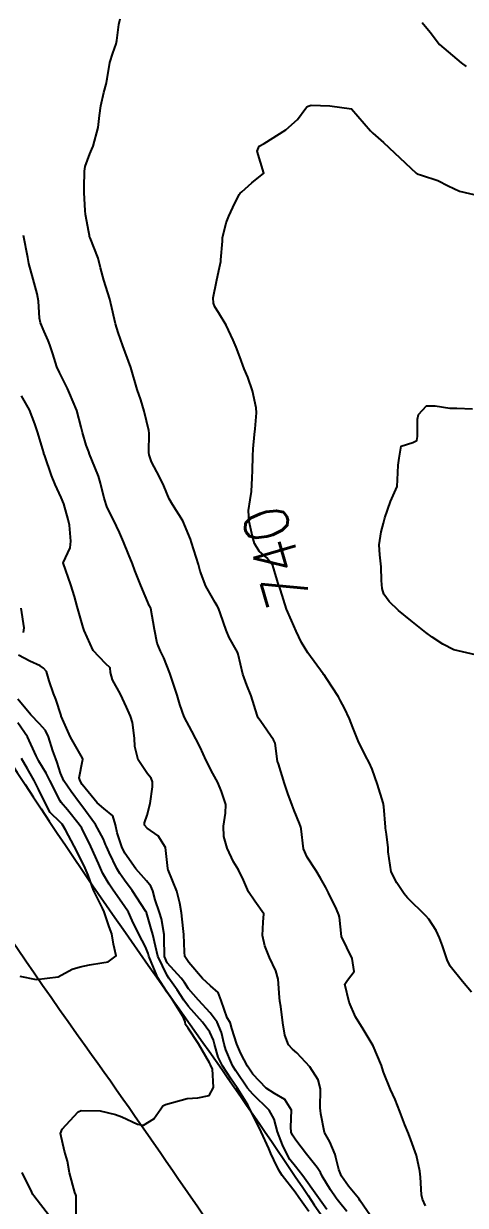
# Model space of a CAD drawing. Header units: metres. Extents: x 298520 to 308411, y 7433745 to 7450750.
# Drawn here: x 301970.9 to 302011.5, y 7442008.5 to 7442117 of the extents above; entities that cross this region are included whole.
import ezdxf
from ezdxf.enums import TextEntityAlignment as Align

# ---------------------------------------------------------------- set-up
doc = ezdxf.new("R2010")
doc.units = ezdxf.units.M
doc.header["$LTSCALE"] = 10
for name, color, linetype in [('Cotas', 45, 'Continuous'), ('Curvas de Nivel 1m', 11, 'Continuous'), ('Curvas de Nivel 5m', 15, 'Continuous'), ('Vias Primárias', 230, 'Continuous')]:
    doc.layers.add(name, color=color, linetype=linetype)
doc.styles.add('Style-STANDARD', font='STANDARD.shx')

msp = doc.modelspace()

# ---------------------------------------------------------------- linework, layer by layer
at = {"layer": 'Curvas de Nivel 1m', "flags": 128}
for points, elevation in [([(302007.81, 7442008.46), (302007.52, 7442009.08), (302007.43, 7442009.47), (302007.33, 7442011.09), (302007.28, 7442011.65), (302006.98, 7442013.09), (302006.47, 7442014.5), (302006.23, 7442015.1), (302005.89, 7442015.89), (302005.46, 7442017.11), (302005.03, 7442018.22), (302004.58, 7442019.12), (302003.96, 7442020.74), (302003.83, 7442021.13), (302003.77, 7442021.33), (302003.01, 7442023.14), (302002, 7442024.82), (302001.78, 7442025.15), (302001.37, 7442025.8), (302000.78, 7442027.16), (302000.39, 7442028.82), (302000.63, 7442029.16), (302001.26, 7442029.97), (302001.08, 7442031.16), (302000.1, 7442033.17), (301999.9, 7442034.95), (301999.85, 7442035.17), (301999.62, 7442035.68), (301998.9, 7442037.19), (301998.64, 7442037.68), (301998.17, 7442038.53), (301997.76, 7442039.2), (301996.94, 7442040.46), (301996.59, 7442041.22), (301996.38, 7442043.06), (301996.35, 7442043.22), (301996.31, 7442043.31), (301996.23, 7442043.56), (301995.75, 7442044.74), (301995.57, 7442045.23), (301995.17, 7442046.32), (301994.85, 7442047.23), (301994.29, 7442049.02), (301994.24, 7442049.18), (301994.22, 7442049.24), (301993.98, 7442050.92), (301993.85, 7442051.25), (301992.68, 7442052.93), (301992.43, 7442053.27), (301992.4, 7442053.32), (301992.35, 7442053.51), (301991.78, 7442055.28), (301991.39, 7442056.27), (301991.02, 7442057.28), (301990.59, 7442059.11), (301990.53, 7442059.29), (301990.41, 7442059.49), (301989.76, 7442060.63), (301989.5, 7442061.3), (301988.98, 7442062.79), (301988.78, 7442063.32), (301988.68, 7442063.53), (301988.47, 7442063.85), (301987.63, 7442065.33), (301987.11, 7442066.73), (301986.94, 7442067.34), (301986.53, 7442068.69), (301986.32, 7442069.34), (301986.22, 7442069.66), (301985.52, 7442071.35), (301984.57, 7442072.83), (301984.25, 7442073.37), (301983.77, 7442074.55), (301983.36, 7442075.38), (301982.62, 7442076.77), (301982.42, 7442077.39), (301982.39, 7442077.63), (301982.42, 7442079.39), (301982.4, 7442079.65), (301981.97, 7442081.4), (301981.64, 7442082.45), (301981.32, 7442083.4), (301980.72, 7442085.41), (301980.01, 7442087.42), (301979.57, 7442088.62), (301979.33, 7442089.42), (301978.91, 7442091.31), (301978.88, 7442091.43), (301978.8, 7442091.68), (301978.25, 7442093.44), (301977.95, 7442094.56), (301977.72, 7442095.45), (301977, 7442097.33), (301976.95, 7442097.46), (301976.94, 7442097.53), (301976.88, 7442097.83), (301976.57, 7442099.46), (301976.53, 7442099.83), (301976.46, 7442101.46), (301976.46, 7442101.93), (301976.49, 7442103.46), (301976.55, 7442103.86), (301976.96, 7442105.04), (301977.14, 7442105.46), (301977.26, 7442105.75), (301977.73, 7442107.45), (301977.87, 7442108.57), (301977.97, 7442109.45), (301978.25, 7442110.67), (301978.46, 7442111.44), (301978.55, 7442111.93), (301978.82, 7442113.43), (301979.07, 7442114.27), (301979.39, 7442115.12), (301979.45, 7442115.43), (301979.62, 7442116.9), (301979.77, 7442117.42)], 739), ([(302007.5, 7442117.09), (302008.22, 7442116.21), (302009.08, 7442115.07), (302011.07, 7442113.4), (302011.53, 7442113.05)], 739), ([(302003.04, 7442007.14), (302001.81, 7442008.92), (302001.72, 7442009.06), (302001.64, 7442009.15), (302000.73, 7442010.26), (302000.08, 7442011.17), (301999.85, 7442011.8), (301999.56, 7442012.88), (301999.49, 7442013.18), (301999.03, 7442014.34), (301998.52, 7442015.19), (301998.19, 7442016.91), (301998.15, 7442017.2), (301998.13, 7442017.41), (301998.15, 7442019.2), (301997.95, 7442020.01), (301997.19, 7442021.21), (301995.98, 7442022.51), (301995.59, 7442022.83), (301995.23, 7442023.23), (301994.87, 7442024.11), (301994.69, 7442025.24), (301994.51, 7442026.76), (301994.42, 7442027.24), (301994.38, 7442027.59), (301994.28, 7442029.25), (301994.06, 7442030.03), (301993.46, 7442031.26), (301993.04, 7442032.32), (301992.82, 7442033.26), (301992.88, 7442034.49), (301992.94, 7442035.26), (301992.14, 7442036.42), (301991.53, 7442037.28), (301991.09, 7442038.35), (301990.62, 7442039.29), (301990.18, 7442040.05), (301989.58, 7442041.3), (301989.28, 7442042.37), (301989.25, 7442043.3), (301989.43, 7442044.5), (301989.45, 7442045.3), (301989.07, 7442046.5), (301988.72, 7442047.31), (301988.57, 7442047.61), (301988.28, 7442048.14), (301987.65, 7442049.33), (301987.09, 7442050.56), (301986.71, 7442051.34), (301986.33, 7442052.03), (301985.63, 7442053.35), (301985.23, 7442054.48), (301984.99, 7442055.35), (301984.39, 7442057.18), (301984.33, 7442057.36), (301983.78, 7442058.75), (301983.45, 7442059.37), (301983.16, 7442060.12), (301982.92, 7442061.38), (301982.56, 7442063.29), (301982.52, 7442063.39), (301982.51, 7442063.43), (301982.46, 7442063.52), (301981.66, 7442065.4), (301981.11, 7442066.79), (301980.88, 7442067.41), (301980.52, 7442068.27), (301980.06, 7442069.41), (301979.7, 7442070.26), (301979.15, 7442071.42), (301978.57, 7442072.56), (301978.27, 7442073.43), (301977.96, 7442074.8), (301977.76, 7442075.44), (301977.14, 7442076.94), (301976.95, 7442077.46), (301976.87, 7442077.69), (301976.64, 7442078.3), (301976.28, 7442079.46), (301976.17, 7442079.95), (301975.78, 7442081.47), (301975.11, 7442083.06), (301974.91, 7442083.48), (301974.71, 7442083.92), (301974.18, 7442084.95), (301973.94, 7442085.49), (301973.56, 7442086.68), (301973.3, 7442087.5), (301973.15, 7442087.9), (301972.77, 7442088.73), (301972.44, 7442089.51), (301972.34, 7442089.95), (301972.26, 7442091.52), (301972.14, 7442092.17), (301971.76, 7442093.52), (301971.38, 7442094.98), (301971.28, 7442095.53), (301970.87, 7442097.53)], 738), ([(302000.58, 7442007.94), (301999.81, 7442008.88), (301999.68, 7442009.04), (301999.59, 7442009.17), (301999.09, 7442009.92), (301998.31, 7442011.19), (301998.15, 7442011.5), (301997.85, 7442011.96), (301996.87, 7442013.21), (301995.88, 7442014.47), (301995.59, 7442014.93), (301995.47, 7442015.23), (301995.43, 7442015.69), (301995.48, 7442017.23), (301994.89, 7442018.21), (301993.93, 7442018.78), (301993.18, 7442019.26), (301991.95, 7442020.55), (301991.45, 7442021.28), (301990.83, 7442022.43), (301990.48, 7442023.29), (301990, 7442024.75), (301989.9, 7442025.19), (301989.87, 7442025.29), (301989.58, 7442025.72), (301989.02, 7442027.31), (301988.76, 7442028.03), (301988.05, 7442028.64), (301987.32, 7442029.33), (301986.07, 7442030.79), (301985.7, 7442031.34), (301985.65, 7442031.78), (301985.6, 7442033.35), (301985.53, 7442033.92), (301985.39, 7442035.35), (301985.25, 7442036.24), (301984.95, 7442037.35), (301984.17, 7442039.3), (301984.15, 7442039.34), (301984.14, 7442039.36), (301984.12, 7442039.41), (301983.93, 7442041.36), (301983.26, 7442042.42), (301982.22, 7442043.13), (301981.99, 7442043.39), (301981.99, 7442043.63), (301982.23, 7442044.33), (301982.52, 7442045.39), (301982.72, 7442046.93), (301982.72, 7442047.38), (301982.61, 7442047.72), (301982.28, 7442048.13), (301981.42, 7442049.4), (301981.09, 7442050.62), (301981.08, 7442051.4), (301980.9, 7442052.84), (301980.71, 7442053.41), (301980.35, 7442054.24), (301979.98, 7442055.04), (301979.79, 7442055.42), (301979.05, 7442056.76), (301978.86, 7442057.43), (301978.83, 7442057.86), (301978.4, 7442058.24), (301977.28, 7442059.45), (301976.44, 7442061.26), (301976.38, 7442061.46), (301976.36, 7442061.55), (301975.79, 7442063.47), (301975.56, 7442064.39), (301975.22, 7442065.47), (301974.51, 7442067.48), (301975.15, 7442068.85), (301975.22, 7442069.47), (301975.09, 7442070.93), (301974.98, 7442071.48), (301974.57, 7442072.9), (301974.35, 7442073.48), (301973.78, 7442074.68), (301973.46, 7442075.5), (301972.83, 7442077.31), (301972.75, 7442077.51), (301972.73, 7442077.6), (301972.64, 7442077.9), (301972.15, 7442079.52), (301971.93, 7442080.24), (301971.43, 7442081.52), (301970.69, 7442082.83)], 737), ([(302012.41, 7442059.03), (302010.42, 7442059.49), (302009.38, 7442060.02), (302008.43, 7442060.65), (302007.84, 7442061.09), (302006.45, 7442062.19), (302005.33, 7442063.11), (302004.47, 7442063.93), (302003.97, 7442064.62), (302003.81, 7442065.13), (302003.77, 7442065.86), (302003.73, 7442067.13), (302003.62, 7442068.23), (302003.55, 7442069.13), (302003.73, 7442070.32), (302003.94, 7442071.13), (302004.07, 7442071.61), (302004.58, 7442073.12), (302005.21, 7442074.5), (302005.22, 7442075.11), (302005.29, 7442076.44), (302005.38, 7442077.11), (302005.56, 7442078.2), (302006.65, 7442078.53), (302007.02, 7442078.73), (302007.07, 7442079.1), (302007.08, 7442080.68), (302007.17, 7442081.09), (302007.88, 7442081.9), (302008.69, 7442081.9), (302010.05, 7442081.69), (302010.68, 7442081.69), (302012.11, 7442081.61)], 741), ([(301970.88, 7442061.08), (301970.94, 7442061.53), (301970.67, 7442063.32)], 736), ([(301998.73, 7442008.11), (301997.96, 7442009.2), (301997.82, 7442009.41), (301996.53, 7442011.21), (301995.85, 7442012.06), (301995.35, 7442012.72), (301995.08, 7442013.23), (301994.68, 7442014.05), (301994.2, 7442015.25), (301993.9, 7442016.41), (301993.44, 7442017.25), (301991.93, 7442018.71), (301991.46, 7442019.27), (301990.39, 7442020.85), (301990.11, 7442021.29), (301989.97, 7442021.56), (301989.45, 7442022.77), (301989.3, 7442023.3), (301989.07, 7442024.38), (301988.66, 7442025.31), (301988.02, 7442026.18), (301986.94, 7442027.33), (301986.04, 7442028.39), (301985.66, 7442028.96), (301985.35, 7442029.35), (301984.07, 7442030.76), (301983.83, 7442031.36), (301983.81, 7442033.08), (301983.8, 7442033.36), (301983.54, 7442034.79), (301983.38, 7442035.37), (301982.96, 7442036.56), (301982.75, 7442037.38), (301982.58, 7442037.81), (301982.16, 7442038.29), (301981.2, 7442039.4), (301980.19, 7442040.82), (301979.91, 7442041.41), (301979.49, 7442042.7), (301979.34, 7442043.42), (301979.07, 7442044.27), (301978.24, 7442044.93), (301977.65, 7442045.45), (301976.27, 7442047.15), (301976.07, 7442047.46), (301975.98, 7442047.76), (301976.29, 7442049.3), (301976.33, 7442049.42), (301976.34, 7442049.46), (301976.29, 7442049.54), (301975.18, 7442051.47), (301974.34, 7442053.41), (301974.32, 7442053.46), (301974.32, 7442053.48), (301973.83, 7442054.96), (301973.62, 7442055.49), (301973.23, 7442056.65), (301973, 7442057.5), (301972.72, 7442057.83), (301972.4, 7442058.03), (301971.47, 7442058.45), (301970.41, 7442059.02)], 736), ([(301975.72, 7442007.46), (301975.71, 7442009.36), (301975.69, 7442009.46), (301975.59, 7442009.69), (301975.1, 7442011.47), (301974.93, 7442012.55), (301974.64, 7442013.48), (301974.27, 7442015.1), (301974.42, 7442015.48), (301975.91, 7442017.08), (301976.17, 7442017.2), (301977.91, 7442017.19), (301979.34, 7442016.85), (301979.91, 7442016.62), (301981.34, 7442015.95), (301981.9, 7442015.86), (301982.85, 7442016.44), (301983.48, 7442017.37), (301983.66, 7442017.63), (301983.92, 7442017.75), (301984.48, 7442017.92), (301985.92, 7442018.32), (301986.89, 7442018.36), (301987.93, 7442018.57), (301988.34, 7442019.31), (301988.25, 7442021.02), (301988.08, 7442021.32), (301988.04, 7442021.4), (301987.97, 7442021.59), (301986.94, 7442023.33), (301986, 7442024.78), (301985.75, 7442025.1), (301985.73, 7442025.34), (301985.54, 7442025.82), (301984.55, 7442027.36), (301984.34, 7442027.67), (301984.04, 7442028.1), (301983.23, 7442029.38), (301982.59, 7442030.87), (301982.4, 7442031.39), (301982.32, 7442031.62), (301982.09, 7442032.24), (301981.48, 7442033.4), (301980.87, 7442034.64), (301980.51, 7442035.41), (301980.13, 7442036.01), (301979.12, 7442037.43), (301978.73, 7442038), (301978.17, 7442038.98), (301977.94, 7442039.44), (301977.75, 7442039.87), (301977.05, 7442041.45), (301976.22, 7442043.12), (301976, 7442043.46), (301974.91, 7442044.8), (301974.35, 7442045.48), (301974.25, 7442045.63), (301973.28, 7442047.49), (301972.95, 7442048.17), (301972.29, 7442049.28), (301972.16, 7442049.51), (301972.04, 7442049.77), (301971.25, 7442051.52), (301970.34, 7442052.81)], 734), ([(301970.53, 7442029.53), (301972.05, 7442029.22), (301974.05, 7442029.48), (301975.36, 7442030.17), (301976.07, 7442030.39), (301976.93, 7442030.59), (301978.07, 7442030.76), (301978.64, 7442030.86), (301979.4, 7442031.42), (301979.14, 7442032.47), (301978.98, 7442033.43), (301978.75, 7442034.07), (301978.28, 7442035.44), (301978.13, 7442035.79), (301977.3, 7442037.45), (301976.8, 7442038.82), (301976.55, 7442039.46), (301976.18, 7442040.21), (301975.53, 7442041.47), (301974.73, 7442042.96), (301974.42, 7442043.48), (301974.23, 7442043.69), (301973.33, 7442044.58), (301972.82, 7442045.5), (301972.26, 7442046.72), (301971.84, 7442047.51), (301971.23, 7442048.57), (301970.7, 7442049.53)], 733), ([(301973.27, 7442007.5), (301971.81, 7442009.37), (301971.72, 7442009.51), (301971.63, 7442009.7), (301970.76, 7442011.52)], 733)]:
    msp.add_lwpolyline(points, dxfattribs=dict(at, elevation=elevation))
at = {"layer": 'Curvas de Nivel 5m', "flags": 128}
for points, elevation in [([(302012.04, 7442028.07), (302011.19, 7442029.04), (302010.07, 7442030.46), (302009.79, 7442031.05), (302009.35, 7442032.32), (302009.08, 7442033.07), (302008.78, 7442033.74), (302008.12, 7442034.77), (302007.84, 7442035.08), (302006.15, 7442036.73), (302005.84, 7442037.1), (302005.17, 7442038.12), (302004.66, 7442039.12), (302004.38, 7442040.94), (302004.38, 7442041.13), (302004.38, 7442041.31), (302004.22, 7442042.58), (302004.14, 7442043.13), (302004.13, 7442043.22), (302003.98, 7442045.13), (302003.92, 7442045.46), (302003.39, 7442047.14), (302002.89, 7442048.54), (302002.63, 7442049.15), (302002.3, 7442049.76), (302001.63, 7442051.16), (302001.14, 7442052.36), (302000.82, 7442053.17), (302000.35, 7442054.15), (302000.01, 7442054.83), (301999.81, 7442055.18), (301998.71, 7442056.88), (301998.49, 7442057.2), (301998.44, 7442057.25), (301998.39, 7442057.31), (301996.98, 7442059.21), (301996.42, 7442060.17), (301995.93, 7442061.22), (301995.48, 7442062.19), (301995.04, 7442063.23), (301994.48, 7442065.02), (301994.43, 7442065.19), (301994.4, 7442065.24), (301994.34, 7442065.39), (301993.78, 7442067.25), (301993.22, 7442067.96), (301992.53, 7442068.57), (301992.11, 7442069.27), (301991.91, 7442069.9), (301991.62, 7442071.28), (301991.55, 7442072.3), (301991.7, 7442073.28), (301991.81, 7442074.05), (301991.89, 7442075.28), (301991.92, 7442075.97), (301991.95, 7442077.28), (301991.98, 7442077.94), (301992.09, 7442079.28), (301992.15, 7442079.78), (301992.27, 7442081.27), (301992.25, 7442081.71), (301991.92, 7442083.28), (301991.47, 7442084.53), (301991.14, 7442085.29), (301990.74, 7442086.41), (301990.4, 7442087.29), (301990.12, 7442087.94), (301989.48, 7442089.3), (301988.78, 7442090.47), (301988.46, 7442090.99), (301988.32, 7442091.32), (301988.29, 7442091.83), (301988.61, 7442093.31), (301988.83, 7442094.33), (301988.99, 7442095.16), (301989.01, 7442095.31), (301989.15, 7442097.02), (301989.17, 7442097.31), (301989.49, 7442098.7), (301989.73, 7442099.3), (301990.09, 7442100.11), (301990.7, 7442101.29), (301990.79, 7442101.42), (301990.92, 7442101.55), (301991.85, 7442102.36), (301992.94, 7442103.27), (301992.34, 7442105.28), (301992.52, 7442105.73), (301992.97, 7442106), (301994.98, 7442107.24), (301996.04, 7442108.19), (301996.8, 7442109.22), (301996.9, 7442109.34), (301997.01, 7442109.42), (301997.3, 7442109.5), (301999.02, 7442109.45), (302001.01, 7442109.17), (302002.74, 7442107.15), (302002.98, 7442106.93), (302003.93, 7442106.09), (302004.96, 7442105.12), (302006.94, 7442103.25), (302007.04, 7442103.19), (302007.43, 7442103.09), (302008.94, 7442102.59), (302009.89, 7442102.1), (302010.92, 7442101.62), (302012.77, 7442101.18)], 740), ([(301997.08, 7442007.93), (301996.18, 7442009.22), (301995.82, 7442009.7), (301994.63, 7442011.24), (301994.32, 7442011.72), (301993.86, 7442012.68), (301993.61, 7442013.25), (301993.42, 7442013.71), (301992.71, 7442015.26), (301991.91, 7442016.87), (301991.71, 7442017.27), (301991.47, 7442017.72), (301990.5, 7442019.28), (301989.94, 7442020.09), (301989.14, 7442021.3), (301988.76, 7442022.1), (301988.42, 7442023.31), (301988.32, 7442023.65), (301987.99, 7442024.39), (301987.33, 7442025.33), (301986.02, 7442026.77), (301985.59, 7442027.35), (301984.98, 7442028.3), (301984.22, 7442029.37), (301984.06, 7442029.61), (301983.22, 7442031.37), (301983, 7442032.28), (301982.75, 7442033.38), (301982.6, 7442033.88), (301982.16, 7442035.39), (301982.12, 7442035.47), (301980.87, 7442037.4), (301980.16, 7442038.35), (301979.71, 7442038.96), (301979.44, 7442039.42), (301978.74, 7442040.89), (301978.49, 7442041.44), (301978.4, 7442041.64), (301978.21, 7442042.12), (301977.5, 7442043.45), (301976.24, 7442045.18), (301976.02, 7442045.46), (301975.25, 7442046.48), (301974.58, 7442047.48), (301974.28, 7442048.18), (301973.97, 7442049.16), (301973.85, 7442049.49), (301973.57, 7442050.23), (301973.16, 7442051.5), (301972.9, 7442052.08), (301972.33, 7442052.72), (301971.55, 7442053.52), (301970.36, 7442054.97)], 735)]:
    msp.add_lwpolyline(points, dxfattribs=dict(at, elevation=elevation))
at = {"layer": 'Vias Primárias', "elevation": 700.81}
msp.add_lwpolyline([(301903.38, 7442217.54, 0.009889), (301906.95, 7442201.38, -0.007906), (301910.08, 7442187.41, 0.010383), (301916.86, 7442157.95, 0.008664), (301922.27, 7442137.95, 0.041753), (301923.93, 7442133.6, -0.010551), (301930.25, 7442119.72, 0.022157), (301938.51, 7442102.65, 0.002121), (301947.27, 7442086.58, 0.010828), (301960.31, 7442064.07, 0.018399), (301983.87, 7442028.38, -0.009823), (302002.03, 7442001.86), (302018.1, 7441978.4), (302024.69, 7441968.75), (302031.06, 7441958.89)], format="xyb", dxfattribs=at)
at = {"layer": 'Vias Primárias'}
msp.add_lwpolyline([(302017.65, 7441964.47), (302011.08, 7441973.32), (301994.58, 7441996.8, 0.009866), (301976.54, 7442023.14, -0.018399), (301952.62, 7442059.4, -0.010828), (301939.39, 7442082.23, -0.002121), (301930.59, 7442098.38, -0.022157), (301921.99, 7442116.16, 0.010551), (301915.82, 7442129.7, -0.041753), (301913.62, 7442135.45, -0.008664), (301908.13, 7442155.75, -0.010383), (301901.27, 7442185.58, 0.007906), (301898.2, 7442199.26, -0.009889), (301894.55, 7442215.78, -0.040123)], format="xyb", dxfattribs=at)

# ---------------------------------------------------------------- texts
at = {"layer": 'Cotas', "style": 'Style-STANDARD'}
msp.add_text('740', height=4, rotation=106.2349, dxfattribs=at).set_placement((301994.06, 7442068.03, 740), align=Align.MIDDLE_CENTER)

doc.saveas('drawing.dxf')
